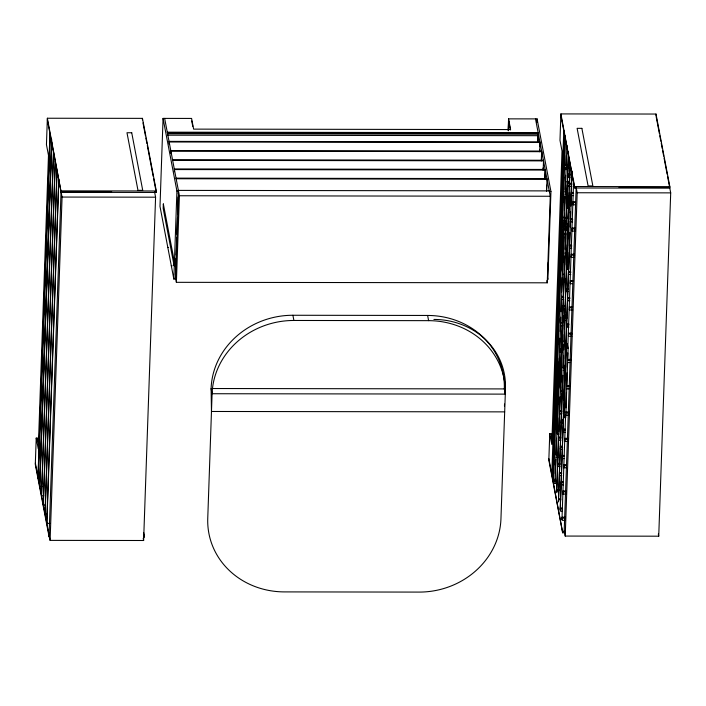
<?xml version="1.0" encoding="UTF-8"?>
<svg xmlns="http://www.w3.org/2000/svg" width="706" height="706" viewBox="0 0 706 706"><rect width="100%" height="100%" fill="white"/><g stroke="black" fill="none" stroke-linecap="round" stroke-linejoin="round"><path stroke-width="1.06" d="M38.821 443.43L37.806 438.082L36.218 438.082L35.3 464.486L49.155 537.107L49.199 535.633M47.364 118.237L61.166 192.314L156.264 192.447L156.308 190.982L142.462 118.361L47.364 118.237L46.446 144.642L48.485 155.338L38.256 448.778L36.218 438.082M37.806 441.947L37.921 438.7M37.983 476.815L49.95 133.487M38.098 477.424L50.064 134.105M50.241 135.022L38.274 478.341L39.863 478.341L51.67 139.426M39.73 486.002L51.697 142.683M51.82 143.292L39.854 486.61L42.051 486.619M41.486 495.197L53.453 151.878M53.568 152.487L41.601 495.806L43.807 495.806M43.242 504.384L55.209 161.065M55.324 161.674L43.357 505.002L45.555 505.002M44.999 513.58L56.957 170.261M57.08 170.87L45.113 514.189L47.311 514.189M46.746 522.767L58.713 179.448M58.827 180.065L46.861 523.384L50.161 523.384M49.085 535.024L61.051 191.705L111.654 191.776M154.561 191.829L155.585 197.186L143.618 540.505L50.108 540.381L62.075 197.062L47.32 119.702M142.409 119.835L142.462 118.361M163.06 118.396L159.997 206.426L173.844 279.038L175.432 279.038L178.503 191.008L176.915 191.008L163.06 118.396L191.591 118.431L193.629 129.127L510.606 129.56L508.567 118.864L537.09 118.899L550.945 191.511L547.874 279.541L547.468 277.405M169.069 144.174L169.149 141.985L540.011 142.488L539.702 151.252M170.826 153.37L170.905 151.181L541.758 151.675L541.458 160.447M174.329 171.752L174.408 169.564L545.27 170.058L544.961 178.83M173.844 279.038L176.915 191.008M175.441 274.766L176.015 258.334M176.129 255.042L176.738 237.516M176.853 234.224L177.427 217.792M177.541 214.5L178.15 196.965M178.265 193.682L178.38 190.399L549.242 190.894M535.51 118.899L550.265 196.259L547.247 282.815L176.385 282.321L179.403 195.756L164.648 118.396M211.103 388.521L212.091 393.727L207.749 518.433A79.496 73.124 -10.8 0 0 284.439 591.902L419.152 592.087A79.496 73.124 -10.8 0 0 500.951 518.831L505.293 394.125L504.305 388.918A79.496 73.124 -10.8 0 0 427.615 315.45L292.902 315.264A79.496 73.124 -10.8 0 0 211.103 388.521L211.473 411.474L504.675 411.872M508.17 130.142L508.567 118.864M508.285 130.76L508.629 120.938M504.455 406.029L504.525 404.053M536.975 122.2L537.09 118.899M537.795 142.541L538.06 134.872M537.946 142.065L538.175 135.49M539.543 151.737L539.622 149.548M539.737 146.257L539.816 144.068M541.299 160.924L541.608 152.161M543.055 170.12L543.135 167.931M543.205 169.634L543.514 160.871L172.652 160.368M544.811 179.315L545.111 170.543M546.488 190.691L546.673 185.219M546.603 191.308L547.018 179.253L176.165 178.75M548.191 266.462L548.35 262.058M552.357 439.114L551.342 433.766L549.753 433.758L548.836 460.171L562.682 532.783L564.871 532.783M560.846 115.387L574.702 187.999L669.791 188.123L669.844 186.658L655.998 114.045L560.899 113.913L559.982 140.326L562.02 151.022L551.792 444.453L549.753 433.758M563.776 130.698L551.81 474.026L553.389 474.026M552.683 478.615L564.65 135.296M553.698 465.219L553.857 460.815M554.386 445.415L554.581 439.909M555.084 425.603L555.269 420.105M555.807 404.697L555.966 400.302M556.496 384.894L556.69 379.387M557.193 365.09L557.378 359.583M557.917 344.175L558.111 338.677M558.649 323.269L558.799 318.874M559.337 303.465L559.487 299.062M560.026 283.662L560.22 278.155M560.758 262.747L560.908 258.352M561.447 242.943L561.641 237.445M562.135 223.14L562.329 217.633M562.867 202.234L563.017 197.83M563.591 181.318L563.75 176.924M564.288 161.515L564.456 156.635M564.976 141.712L565.162 136.205M565.524 139.894L553.566 483.213L555.145 483.213M560.917 365.126L560.396 362.363L558.808 362.363L556.469 429.486L557.352 434.084L558.931 434.084L560.582 386.773M563.441 229.362L562.029 269.93L562.911 274.528L564.491 274.528L565.903 233.96L565.029 229.371L563.441 229.362L564.323 233.96L562.911 274.528M555.013 481.192L555.084 478.995M555.278 473.497L555.772 459.191M555.966 453.684L556.505 438.285M559.152 362.354L559.302 357.951M559.611 349.152L559.99 338.148M560.229 331.546L560.458 324.945M560.529 322.739L560.723 317.241M560.917 311.734L561.376 298.532M561.605 291.931L562.108 277.626M563.75 230.306L564.094 220.404M564.173 218.207L564.253 216.001M564.447 210.503L564.941 196.197M565.171 189.596L565.674 175.291M565.859 169.784L565.938 167.587M566.018 165.389L566.362 155.479M555.137 483.584L556.99 430.395M557.219 423.794L557.369 419.39M557.908 403.991L558.102 398.484M558.64 383.084L558.79 378.681M559.328 363.272L562.541 271.016M562.858 262.041L563.044 256.534M563.547 242.229L563.732 236.731M563.97 230.13L566.918 145.401M557.352 434.084L559.69 366.961L558.808 362.363M562.514 315.582L560.026 386.959L560.899 391.556L562.488 391.556L564.976 320.18L564.103 315.582L562.514 315.582L563.388 320.18L560.899 391.556M567.192 181.38L568.065 185.978L569.654 185.978L568.78 181.38L567.192 181.38L566.424 203.346L567.306 207.943L568.886 207.943M558.605 433.652L556.725 491.491M561.093 362.134L561.632 346.725M561.826 341.219L562.32 326.922M562.514 321.415L564.165 274.096M565.621 232.283L566.618 203.672M566.768 199.277L567.271 184.972M567.386 181.671L568.418 151.958M556.707 491.853L558.72 434.269M558.799 432.063L559.293 417.758M559.523 411.157L560.026 396.851M561.252 361.64L561.632 350.635M561.941 341.836L562.32 330.832M562.629 322.033L564.279 274.713M564.429 270.31L564.932 256.004M565.162 249.403L566.768 203.187M566.883 199.886L567.271 188.881M567.5 182.28L568.533 152.567M556.884 492.77L556.787 489.655L558.949 489.655M559.964 466.481L557.802 466.481L557.705 463.357L559.867 463.357M560.882 440.182L558.72 440.182L558.622 437.067L560.785 437.067M560.732 382.37L560.926 376.863M565.462 308.698L563.3 308.698L563.203 305.583L565.365 305.583M566.38 282.409L564.218 282.4L564.12 279.285L566.283 279.285M568.215 229.812L566.053 229.812L565.956 226.688L568.118 226.697M570.042 177.224L567.88 177.215L567.783 174.1L569.945 174.1M567.306 207.943L568.065 185.978M564.023 317.779L564.103 315.582M568.701 183.578L568.78 181.38M568.754 196.03L566.362 264.671L567.236 269.268L568.824 269.268L571.216 200.628L570.342 196.03L568.754 196.03L569.627 200.628L567.236 269.268M562.161 391.133L558.481 500.678M564.685 318.503L566.565 264.582M566.759 259.084L567.262 244.779M567.447 239.272L567.986 223.873M568.18 218.366L568.524 208.464M569.371 184.257L570.095 163.351M558.464 501.048L562.85 375.239M563.114 367.535L563.538 355.427M563.732 349.929L563.926 344.422M566.38 341.986L564.218 341.986L564.27 334.52M564.456 329.022L566.689 265.2M566.874 259.693L567.262 248.689M567.606 238.787L567.986 227.782M568.295 218.984L568.683 207.979M569.062 196.974L569.212 192.57M569.407 187.072L570.21 163.96M558.64 501.966L558.543 498.842L560.705 498.851M561.72 475.667L559.558 475.667L559.461 472.552L561.623 472.552M562.638 449.378L560.476 449.378L560.379 446.254L562.532 446.254M563.547 423.079L561.394 423.079L561.288 419.955L563.45 419.955M564.465 396.781L562.303 396.781L562.205 393.657L564.368 393.666M567.218 317.894L565.056 317.894L564.959 314.77L567.121 314.77M568.136 291.596L565.974 291.596L565.877 288.472L568.039 288.48M569.195 199.154L569.539 183.286L571.701 183.295M570.263 198.209L570.342 196.03M565.683 343.725L563.264 413.045L564.138 417.643L565.727 417.643L568.145 348.323L567.262 343.725L565.683 343.725L566.556 348.323L564.138 417.643M563.759 404.723L560.229 509.873M563.909 400.32L564.447 384.911M564.641 379.413L565.135 365.108M565.365 358.507L568.515 268.271M570.925 198.951L571.886 171.443M560.22 510.235L563.759 408.633M564.068 399.834L564.447 388.829M564.791 378.928L565.144 369.017M565.488 359.116L565.868 348.111M566.018 343.716L569.204 252.377M569.433 245.776L569.892 232.574M570.086 227.076L570.28 221.569M570.351 219.372L570.625 211.668M570.819 206.161L572.045 170.949M562.453 508.038L560.299 508.038L560.396 511.153L562.558 511.162M563.467 484.863L561.314 484.863L561.208 481.739L563.37 481.739M564.385 458.565L562.223 458.565L562.126 455.449L564.288 455.449M565.303 432.275L563.141 432.266L563.044 429.151L565.206 429.151M568.974 327.081L566.812 327.081L566.706 323.966L568.868 323.966M569.883 300.791L567.721 300.782L567.624 297.667L569.786 297.667M570.801 274.493L568.639 274.493L568.542 271.369L570.704 271.369M573.554 195.606L571.392 195.597L571.295 192.482L573.457 192.482M561.976 519.431L565.63 414.528M565.859 407.927L566.397 392.518M566.627 385.917L567.086 372.715M567.28 367.208L567.43 362.805M567.545 359.504L567.774 352.903M567.809 347.89L573.643 180.63M565.294 517.233L562.047 517.224L562.144 520.348L565.391 520.348M566.309 494.059L563.061 494.05L562.964 490.935L566.203 490.935M566.141 467.76L563.979 467.76L563.882 464.636L566.044 464.636M568.136 441.462L564.897 441.462L564.8 438.338L568.039 438.347M571.807 336.277L568.559 336.277L568.462 333.153L571.701 333.161M572.716 309.987L569.477 309.978L569.38 306.854L572.619 306.863M572.557 283.688L570.395 283.68L570.298 280.564L573.537 280.564M574.552 257.39L571.313 257.381L571.216 254.266L574.455 254.266M575.469 231.091L572.231 231.091L572.134 227.967L575.372 227.976M575.302 204.793L573.148 204.793L573.043 201.669L575.205 201.678M562.682 532.783L548.889 458.706M574.702 187.999L560.899 113.913M565.224 536.066L577.19 192.747L576.167 187.381L564.209 530.709L565.224 536.066L658.733 536.189L670.7 192.87L667.558 176.376M655.945 115.51L655.998 114.045M167.278 132.181L538.14 132.684M167.393 132.799L538.254 133.293M167.569 133.716L538.431 134.219L538.378 135.684L167.516 135.181M169.034 141.376L539.887 141.871M170.781 150.563L541.643 151.066M172.538 159.759L543.399 160.262M568.198 164.913L566.035 164.904L566.212 165.822L568.365 165.831M566.133 168.028L568.295 168.028M174.294 168.946L545.147 169.449M567.959 175.017L570.121 175.017M176.041 178.141L546.903 178.644M569.716 184.204L571.878 184.213M569.636 186.41L571.798 186.41M574.755 186.525L669.844 186.658M619.074 187.443L669.676 187.514M567.28 191.202L565.118 191.202L565.294 192.12L567.456 192.129M61.219 190.849L156.308 190.982M549.356 191.511L550.945 191.511M577.19 192.747L670.7 192.87M571.472 193.4L573.625 193.4M565.215 194.326L567.377 194.326M179.403 195.756L550.265 196.259M62.075 197.062L155.585 197.186M569.627 200.628L571.216 200.628M573.219 202.596L575.381 202.596M566.362 217.501L564.2 217.501L564.376 218.419L566.539 218.419M572.54 218.781L570.377 218.781L570.554 219.698L572.716 219.698M566.459 220.625L564.297 220.616L564.12 219.698M572.637 221.896L570.474 221.896L570.298 220.978M566.124 227.606L568.286 227.614M572.301 228.885L575.549 228.894M564.323 233.96L565.903 233.96M571.622 245.079L569.46 245.07L569.636 245.997L571.798 245.997M167.754 247.462L168.619 247.462M569.557 248.194L571.719 248.194M565.038 252.986L567.2 252.986M565.215 253.904L567.377 253.913M571.392 255.184L574.631 255.193M565.135 256.11L567.297 256.11M171.258 265.844L172.132 265.844M568.718 272.287L570.88 272.295M564.297 280.203L566.459 280.203M570.474 281.482L572.637 281.482M566.044 289.398L568.206 289.398M561.447 296.388L563.609 296.388M561.623 297.305L563.785 297.314M567.8 298.585L569.963 298.585M563.706 299.512L561.552 299.512L561.376 298.585M563.379 306.501L565.541 306.501M569.557 307.781L571.719 307.781M565.135 315.688L567.297 315.697M563.388 320.18L564.976 320.18M293.899 320.471L428.613 320.656A79.496 73.124 -10.8 0 1 505.293 394.125L212.091 393.727A79.496 73.124 -10.8 0 1 293.899 320.471L292.902 315.264M562.691 322.686L560.538 322.686L560.705 323.604M566.883 324.884L569.045 324.884M562.797 325.81L560.635 325.801L560.458 324.884M568.639 334.07L571.878 334.079M564.041 341.069L566.203 341.069M564.138 344.184L566.3 344.193M566.556 348.323L568.145 348.323M561.782 348.985L559.62 348.985L559.796 349.902L561.95 349.902M559.717 352.1L561.879 352.109M570.792 359.451L567.545 359.451L567.721 360.369L570.96 360.378M567.642 362.566L569.804 362.575M559.69 366.961L561.27 366.961M565.285 367.367L563.123 367.367L563.3 368.285L565.462 368.285M563.22 370.482L565.382 370.491M569.874 385.75L566.627 385.75L566.803 386.667L568.965 386.667M566.733 388.865L568.895 388.874M212.206 388.521L504.305 388.918M562.382 394.583L564.544 394.583M561.702 410.768L559.54 410.768L559.717 411.686L561.87 411.686M565.718 412.039L568.957 412.048M565.885 412.966L569.133 412.966M561.799 413.884L559.637 413.884L559.461 412.966M565.815 415.163L569.054 415.163M561.464 420.873L563.626 420.882M563.22 430.069L565.382 430.069M558.799 437.985L560.961 437.985M564.976 439.256L568.215 439.264M560.546 447.172L562.708 447.18M558.111 454.17L555.949 454.17L556.125 455.088L558.287 455.088M562.303 456.367L564.465 456.367M556.046 457.285L558.208 457.285M557.881 464.274L560.043 464.283M564.059 465.554L566.221 465.563M559.637 473.47L561.791 473.47M557.193 480.468L555.031 480.459L555.207 481.377L557.369 481.386M561.385 482.657L563.547 482.666M556.963 490.573L559.126 490.573M563.141 491.853L566.38 491.853M558.72 499.769L560.882 499.769M560.467 508.955L562.629 508.955M562.223 518.151L565.462 518.151M562.735 531.318L564.924 531.318M656.139 116.534L659.404 133.663M659.81 135.799L660.834 141.138M661.24 143.274L662.254 148.613M662.669 150.749L663.684 156.088M664.09 158.223L667.144 174.241M658.327 534.045L658.733 536.189M567.712 176.297L567.88 177.215M571.216 194.679L571.392 195.597M572.972 203.875L573.148 204.793M568.542 211.782L568.718 212.709M572.054 230.174L572.231 231.091M567.703 235.883L567.8 238.999L567.633 238.081M565.877 228.894L566.053 229.812M571.136 256.463L571.313 257.381M568.462 273.575L568.639 274.493M570.219 282.762L570.395 283.68M564.041 281.482L564.218 282.4M565.797 290.678L565.974 291.596M567.553 299.865L567.721 300.782M569.301 309.06L569.477 309.978M563.123 307.781L563.3 308.698M564.879 316.968L565.056 317.894M566.636 326.163L566.812 327.081M568.383 335.359L568.559 336.277M562.214 334.079L562.382 334.997M565.718 352.462L565.894 353.379M546.841 280.679L547.247 282.815M561.367 358.171L561.473 361.295L561.296 360.378M564.879 376.554L564.976 379.678L564.8 378.76M562.135 395.863L562.303 396.781M508.514 120.329L510.35 129.957M561.217 422.153L561.394 423.079M562.964 431.348L563.141 432.266M564.721 440.544L564.897 441.462M558.543 439.264L558.72 440.182M560.299 448.451L560.476 449.378M562.055 457.647L562.223 458.565M563.803 466.842L563.979 467.76M557.625 465.554L557.802 466.481M559.381 474.75L559.558 475.667M561.138 483.945L561.314 484.863M562.885 493.132L563.061 494.05M561.87 518.451L561.985 519.06M427.615 315.45L428.613 320.656M191.741 120.964L192.764 126.312M175.362 276.955L176.385 282.321M142.991 122.897L145.462 135.852M145.868 137.988L146.91 143.424M147.298 145.462L153.202 176.429M153.608 178.565L156.264 192.447M143.68 532.562L144.245 537.231L143.636 534.027M143.203 538.36L143.618 540.505M35.353 463.021L50.108 540.381M433.899 319.439A74.148 68.2 -10.8 0 1 505.064 392.898M163.333 203.955L163.174 208.349L174.161 265.95L174.32 261.555L163.333 203.955M581.876 128.342L577.12 128.333L588.107 185.934L592.863 185.943L581.876 128.342M131.731 132.746L126.983 132.737L137.97 190.338L142.727 190.346L131.731 132.746"/></g></svg>
